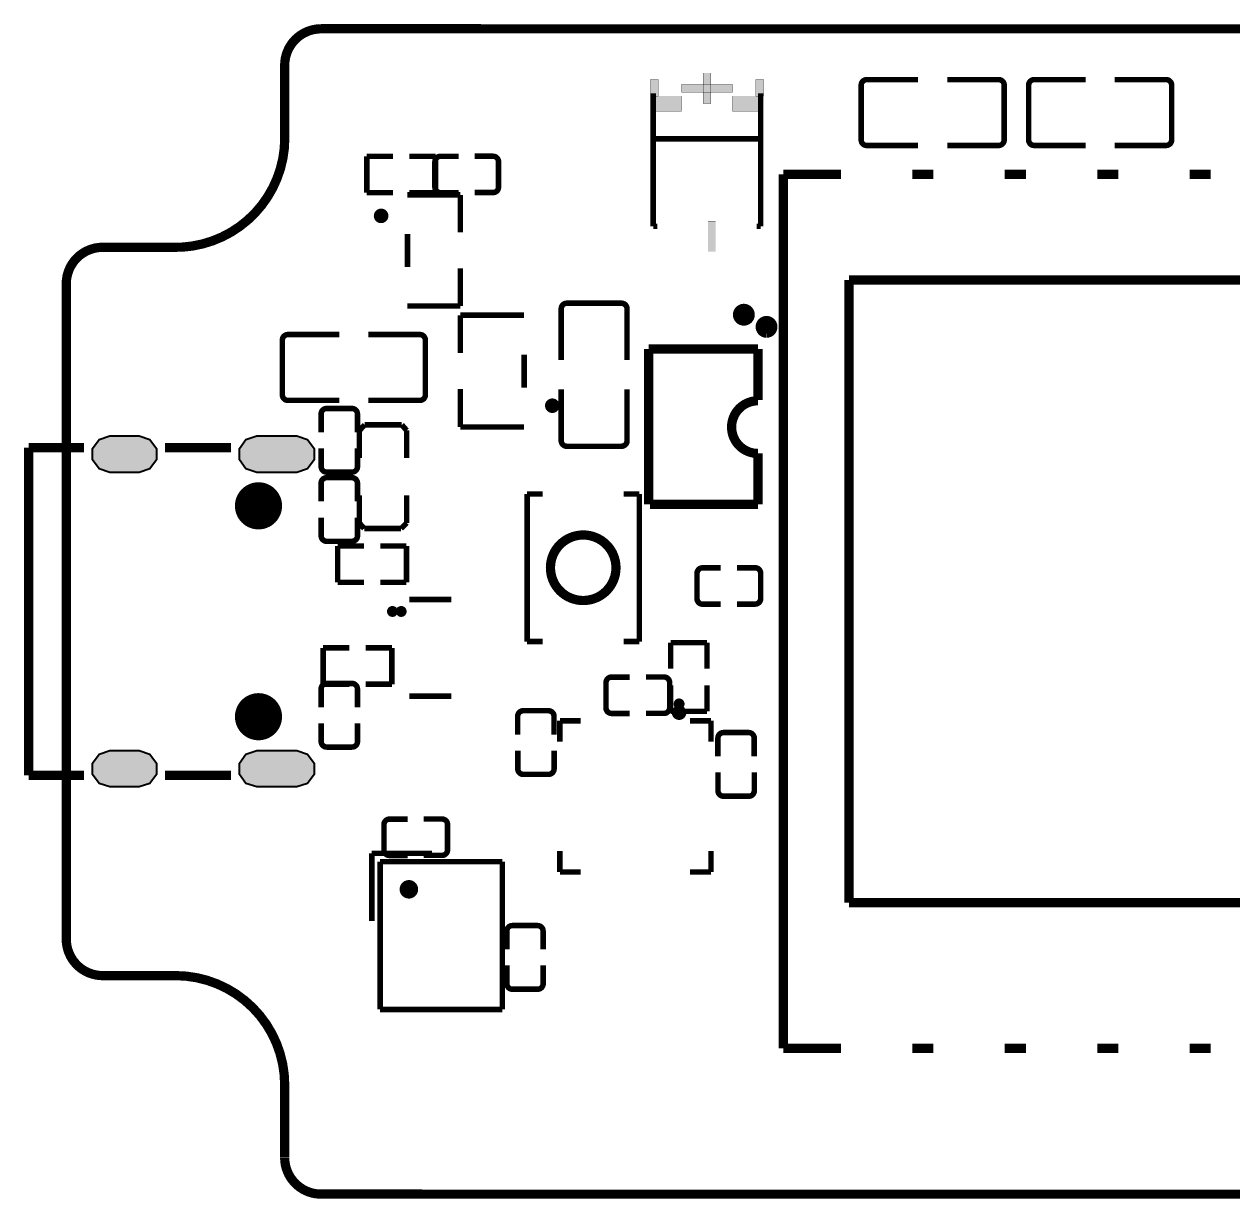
# Model space of a CAD drawing. Header units: millimetres. Extents: x -1.2 to 77.7, y -16.1 to 16.1.
# Drawn here: x -1.16 to 32.02, y -16.13 to 16.13 of the extents above; entities that cross this region are included whole.
import ezdxf

# ---------------------------------------------------------------- set-up
doc = ezdxf.new("R2010")
doc.units = ezdxf.units.MM
doc.header["$MEASUREMENT"] = 0
for name, color, linetype, true_color in [('Board-Outline-Layer', 7, 'Continuous', 0xff00ff), ('Document-Layer', 7, 'Continuous', 0xffffff), ('Multi-Layer', 7, 'Continuous', 0xc0c0c0), ('Top-Silkscreen-Layer', 7, 'Continuous', 0xffcc00)]:
    doc.layers.add(name, color=color, linetype=linetype, true_color=true_color)

msp = doc.modelspace()

# ---------------------------------------------------------------- hatches: boundary and pattern name
at = {"layer": 'Document-Layer'}
for points in [[(17.495, 13.946), (17.705, 13.946), (17.705, 14.786), (17.495, 14.786)], [(17.495, 13.946), (17.705, 13.946), (17.705, 14.786), (17.495, 14.786)], [(16.9, 14.261), (18.3, 14.261), (18.3, 14.471), (16.9, 14.471)], [(16.9, 14.261), (18.3, 14.261), (18.3, 14.471), (16.9, 14.471)], [(16.2, 13.736), (16.9, 13.736), (16.9, 14.156), (16.2, 14.156)], [(16.2, 13.736), (16.9, 13.736), (16.9, 14.156), (16.2, 14.156)], [(19, 13.736), (18.3, 13.736), (18.3, 14.156), (19, 14.156)], [(19, 13.736), (18.3, 13.736), (18.3, 14.156), (19, 14.156)], [(17.629, 10.718), (17.839, 10.718), (17.839, 9.878), (17.629, 9.878)], [(17.629, 10.718), (17.839, 10.718), (17.839, 9.878), (17.629, 9.878)]]:
    msp.add_hatch(color=256, dxfattribs=at).paths.add_polyline_path(points)
at = {"layer": 'Multi-Layer'}
for points in [[(1.2, 3.82), (0.906, 3.916), (0.724, 4.166), (0.724, 4.475), (0.906, 4.725), (1.2, 4.82), (2, 4.82), (2.294, 4.725), (2.475, 4.475), (2.475, 4.166), (2.294, 3.916), (2, 3.82)], [(1.2, 3.82), (0.906, 3.916), (0.724, 4.166), (0.724, 4.475), (0.906, 4.725), (1.2, 4.82), (2, 4.82), (2.294, 4.725), (2.475, 4.475), (2.475, 4.166), (2.294, 3.916), (2, 3.82)], [(1.2, 3.82), (0.906, 3.916), (0.724, 4.166), (0.724, 4.475), (0.906, 4.725), (1.2, 4.82), (2, 4.82), (2.294, 4.725), (2.475, 4.475), (2.475, 4.166), (2.294, 3.916), (2, 3.82)], [(5.23, 3.82), (4.936, 3.916), (4.754, 4.166), (4.754, 4.475), (4.936, 4.725), (5.23, 4.82), (6.33, 4.82), (6.624, 4.725), (6.806, 4.475), (6.806, 4.166), (6.624, 3.916), (6.33, 3.82)], [(5.23, 3.82), (4.936, 3.916), (4.754, 4.166), (4.754, 4.475), (4.936, 4.725), (5.23, 4.82), (6.33, 4.82), (6.624, 4.725), (6.806, 4.475), (6.806, 4.166), (6.624, 3.916), (6.33, 3.82)], [(5.23, 3.82), (4.936, 3.916), (4.754, 4.166), (4.754, 4.475), (4.936, 4.725), (5.23, 4.82), (6.33, 4.82), (6.624, 4.725), (6.806, 4.475), (6.806, 4.166), (6.624, 3.916), (6.33, 3.82)], [(4.955, 2.9, 1), (5.605, 2.9, 1)], [(4.955, 2.9, 1), (5.605, 2.9, 1)], [(4.955, -2.89, 1), (5.605, -2.89, 1)], [(4.955, -2.89, 1), (5.605, -2.89, 1)], [(1.2, -4.82), (0.906, -4.725), (0.724, -4.475), (0.724, -4.166), (0.906, -3.916), (1.2, -3.82), (2, -3.82), (2.294, -3.916), (2.475, -4.166), (2.475, -4.475), (2.294, -4.725), (2, -4.82)], [(1.2, -4.82), (0.906, -4.725), (0.724, -4.475), (0.724, -4.166), (0.906, -3.916), (1.2, -3.82), (2, -3.82), (2.294, -3.916), (2.475, -4.166), (2.475, -4.475), (2.294, -4.725), (2, -4.82)], [(1.2, -4.82), (0.906, -4.725), (0.724, -4.475), (0.724, -4.166), (0.906, -3.916), (1.2, -3.82), (2, -3.82), (2.294, -3.916), (2.475, -4.166), (2.475, -4.475), (2.294, -4.725), (2, -4.82)], [(5.23, -4.82), (4.936, -4.725), (4.754, -4.475), (4.754, -4.166), (4.936, -3.916), (5.23, -3.82), (6.33, -3.82), (6.624, -3.916), (6.806, -4.166), (6.806, -4.475), (6.624, -4.725), (6.33, -4.82)], [(5.23, -4.82), (4.936, -4.725), (4.754, -4.475), (4.754, -4.166), (4.936, -3.916), (5.23, -3.82), (6.33, -3.82), (6.624, -3.916), (6.806, -4.166), (6.806, -4.475), (6.624, -4.725), (6.33, -4.82)], [(5.23, -4.82), (4.936, -4.725), (4.754, -4.475), (4.754, -4.166), (4.936, -3.916), (5.23, -3.82), (6.33, -3.82), (6.624, -3.916), (6.806, -4.166), (6.806, -4.475), (6.624, -4.725), (6.33, -4.82)]]:
    msp.add_hatch(color=256, dxfattribs=at).paths.add_polyline_path(points)
at = {"layer": 'Top-Silkscreen-Layer'}
for points in [[(16.048, 14.607), (16.26, 14.607), (16.26, 14.15), (16.048, 14.15)], [(16.048, 14.607), (16.26, 14.607), (16.26, 14.15), (16.048, 14.15)], [(19.152, 14.15), (18.94, 14.15), (18.94, 14.607), (19.152, 14.607)], [(19.152, 14.15), (18.94, 14.15), (18.94, 14.607), (19.152, 14.607)]]:
    msp.add_hatch(color=256, dxfattribs=at).paths.add_polyline_path(points)

# ---------------------------------------------------------------- linework, layer by layer
at = {"layer": 'Board-Outline-Layer', "const_width": 0.254}
for points in [[(6.997, 16, 0.413), (6, 15)], [(2.9, 10, 0.424), (6.002, 13)], [(1, 10, 0.414), (0, 9)], [(0, -9, 0.414), (1, -10)], [(6, -13.003, 0.414), (3, -10)], [(6, -15.011, 0.417), (7.02, -16)]]:
    msp.add_lwpolyline(points, format="xyb", dxfattribs=at)
for points in [[(62, 15.999), (7, 16)], [(6.002, 13), (6, 15)], [(2.9, 10), (1, 10)], [(0, 9), (0, -9)], [(3, -10), (1, -10)], [(6, -13), (6, -15)], [(7, -16), (62, -16.003)]]:
    msp.add_lwpolyline(points, dxfattribs=at)
at = {"layer": 'Document-Layer', "const_width": 0.00508}
for points in [[(17.495, 13.946), (17.705, 13.946), (17.705, 14.786), (17.495, 14.786)], [(17.495, 13.946), (17.705, 13.946), (17.705, 14.786), (17.495, 14.786)], [(16.9, 14.261), (18.3, 14.261), (18.3, 14.471), (16.9, 14.471)], [(16.9, 14.261), (18.3, 14.261), (18.3, 14.471), (16.9, 14.471)], [(16.2, 13.736), (16.9, 13.736), (16.9, 14.156), (16.2, 14.156)], [(16.2, 13.736), (16.9, 13.736), (16.9, 14.156), (16.2, 14.156)], [(19, 13.736), (18.3, 13.736), (18.3, 14.156), (19, 14.156)], [(19, 13.736), (18.3, 13.736), (18.3, 14.156), (19, 14.156)], [(17.629, 10.718), (17.839, 10.718), (17.839, 9.878), (17.629, 9.878)], [(17.629, 10.718), (17.839, 10.718), (17.839, 9.878), (17.629, 9.878)]]:
    msp.add_lwpolyline(points, close=True, dxfattribs=at)
at = {"layer": 'Document-Layer'}
for points, const_width in [([(8.548, 10.863, 1), (8.748, 10.863), (8.748, 10.863, 1), (8.548, 10.863)], 0.2), ([(8.548, 10.863, 1), (8.748, 10.863), (8.748, 10.863, 1), (8.548, 10.863)], 0.2), ([(18.462, 8.148, 1), (18.763, 8.148), (18.763, 8.148, 1), (18.462, 8.148)], 0.3), ([(18.462, 8.148, 1), (18.763, 8.148), (18.763, 8.148, 1), (18.462, 8.148)], 0.3), ([(13.251, 5.65, 1), (13.451, 5.65), (13.451, 5.65, 1), (13.251, 5.65)], 0.2), ([(13.251, 5.65, 1), (13.451, 5.65), (13.451, 5.65, 1), (13.251, 5.65)], 0.2)]:
    msp.add_lwpolyline(points, format="xyb", dxfattribs=dict(at, const_width=const_width))
for points, const_width in [([(5.155, 2.9, 1), (5.405, 2.9, 1)], 0.25), ([(5.155, 2.9, 1), (5.405, 2.9, 1)], 0.25), ([(9.125, 0, 1), (9.275, 0, 1)], 0.15), ([(9.125, 0, 1), (9.275, 0, 1)], 0.15), ([(5.155, -2.89, 1), (5.405, -2.89, 1)], 0.25), ([(5.155, -2.89, 1), (5.405, -2.89, 1)], 0.25), ([(16.734, -2.779, 1), (16.934, -2.779, 1)], 0.2), ([(16.734, -2.779, 1), (16.934, -2.779, 1)], 0.2), ([(9.284, -7.63, 1), (9.538, -7.63, 1)], 0.254), ([(9.284, -7.63, 1), (9.538, -7.63, 1)], 0.254)]:
    msp.add_lwpolyline(points, format="xyb", close=True, dxfattribs=dict(at, const_width=const_width))
at = {"layer": 'Multi-Layer'}
for points in [[(1.2, 3.82), (0.906, 3.916), (0.724, 4.166), (0.724, 4.475), (0.906, 4.725), (1.2, 4.82), (2, 4.82), (2.294, 4.725), (2.475, 4.475), (2.475, 4.166), (2.294, 3.916), (2, 3.82)], [(1.2, 3.82), (0.906, 3.916), (0.724, 4.166), (0.724, 4.475), (0.906, 4.725), (1.2, 4.82), (2, 4.82), (2.294, 4.725), (2.475, 4.475), (2.475, 4.166), (2.294, 3.916), (2, 3.82)], [(1.2, 3.82), (0.906, 3.916), (0.724, 4.166), (0.724, 4.475), (0.906, 4.725), (1.2, 4.82), (2, 4.82), (2.294, 4.725), (2.475, 4.475), (2.475, 4.166), (2.294, 3.916), (2, 3.82)], [(5.23, 3.82), (4.936, 3.916), (4.754, 4.166), (4.754, 4.475), (4.936, 4.725), (5.23, 4.82), (6.33, 4.82), (6.624, 4.725), (6.806, 4.475), (6.806, 4.166), (6.624, 3.916), (6.33, 3.82)], [(5.23, 3.82), (4.936, 3.916), (4.754, 4.166), (4.754, 4.475), (4.936, 4.725), (5.23, 4.82), (6.33, 4.82), (6.624, 4.725), (6.806, 4.475), (6.806, 4.166), (6.624, 3.916), (6.33, 3.82)], [(5.23, 3.82), (4.936, 3.916), (4.754, 4.166), (4.754, 4.475), (4.936, 4.725), (5.23, 4.82), (6.33, 4.82), (6.624, 4.725), (6.806, 4.475), (6.806, 4.166), (6.624, 3.916), (6.33, 3.82)], [(1.2, -4.82), (0.906, -4.725), (0.724, -4.475), (0.724, -4.166), (0.906, -3.916), (1.2, -3.82), (2, -3.82), (2.294, -3.916), (2.475, -4.166), (2.475, -4.475), (2.294, -4.725), (2, -4.82)], [(1.2, -4.82), (0.906, -4.725), (0.724, -4.475), (0.724, -4.166), (0.906, -3.916), (1.2, -3.82), (2, -3.82), (2.294, -3.916), (2.475, -4.166), (2.475, -4.475), (2.294, -4.725), (2, -4.82)], [(1.2, -4.82), (0.906, -4.725), (0.724, -4.475), (0.724, -4.166), (0.906, -3.916), (1.2, -3.82), (2, -3.82), (2.294, -3.916), (2.475, -4.166), (2.475, -4.475), (2.294, -4.725), (2, -4.82)], [(5.23, -4.82), (4.936, -4.725), (4.754, -4.475), (4.754, -4.166), (4.936, -3.916), (5.23, -3.82), (6.33, -3.82), (6.624, -3.916), (6.806, -4.166), (6.806, -4.475), (6.624, -4.725), (6.33, -4.82)], [(5.23, -4.82), (4.936, -4.725), (4.754, -4.475), (4.754, -4.166), (4.936, -3.916), (5.23, -3.82), (6.33, -3.82), (6.624, -3.916), (6.806, -4.166), (6.806, -4.475), (6.624, -4.725), (6.33, -4.82)], [(5.23, -4.82), (4.936, -4.725), (4.754, -4.475), (4.754, -4.166), (4.936, -3.916), (5.23, -3.82), (6.33, -3.82), (6.624, -3.916), (6.806, -4.166), (6.806, -4.475), (6.624, -4.725), (6.33, -4.82)]]:
    msp.add_lwpolyline(points, close=True, dxfattribs=at)
at = {"layer": 'Multi-Layer', "const_width": 0.645}
for points in [[(4.955, 2.9, 1), (5.605, 2.9), (5.605, 2.9, 1), (4.955, 2.9)], [(4.955, 2.9, 1), (5.605, 2.9), (5.605, 2.9, 1), (4.955, 2.9)], [(4.955, -2.89, 1), (5.605, -2.89), (5.605, -2.89, 1), (4.955, -2.89)], [(4.955, -2.89, 1), (5.605, -2.89), (5.605, -2.89, 1), (4.955, -2.89)]]:
    msp.add_lwpolyline(points, format="xyb", dxfattribs=at)
at = {"layer": 'Top-Silkscreen-Layer', "const_width": 0.00508}
for points in [[(16.048, 14.607), (16.26, 14.607), (16.26, 14.15), (16.048, 14.15)], [(16.048, 14.607), (16.26, 14.607), (16.26, 14.15), (16.048, 14.15)], [(19.152, 14.15), (18.94, 14.15), (18.94, 14.607), (19.152, 14.607)], [(19.152, 14.15), (18.94, 14.15), (18.94, 14.607), (19.152, 14.607)]]:
    msp.add_lwpolyline(points, close=True, dxfattribs=at)
at = {"layer": 'Top-Silkscreen-Layer'}
for points, const_width in [([(21.989, 14.604, 0.414), (21.836, 14.451)], 0.152), ([(21.989, 14.604, 0.414), (21.836, 14.451)], 0.152), ([(25.611, 14.604, -0.414), (25.764, 14.451)], 0.152), ([(25.611, 14.604, -0.414), (25.764, 14.451)], 0.152), ([(26.436, 14.451, -0.414), (26.589, 14.604)], 0.152), ([(26.436, 14.451, -0.414), (26.589, 14.604)], 0.152), ([(30.364, 14.451, 0.414), (30.211, 14.604)], 0.152), ([(30.364, 14.451, 0.414), (30.211, 14.604)], 0.152), ([(21.836, 12.949, 0.414), (21.989, 12.796)], 0.152), ([(21.836, 12.949, 0.414), (21.989, 12.796)], 0.152), ([(25.764, 12.949, -0.414), (25.611, 12.796)], 0.152), ([(25.764, 12.949, -0.414), (25.611, 12.796)], 0.152), ([(26.589, 12.796, -0.414), (26.436, 12.949)], 0.152), ([(26.589, 12.796, -0.414), (26.436, 12.949)], 0.152), ([(30.211, 12.796, 0.414), (30.364, 12.949)], 0.152), ([(30.211, 12.796, 0.414), (30.364, 12.949)], 0.152), ([(10.126, 12.345, -0.414), (10.279, 12.498)], 0.152), ([(10.126, 12.345, -0.414), (10.279, 12.498)], 0.152), ([(11.721, 12.5, -0.414), (11.874, 12.347)], 0.152), ([(11.721, 12.5, -0.414), (11.874, 12.347)], 0.152), ([(10.279, 11.5, -0.414), (10.126, 11.653)], 0.152), ([(10.279, 11.5, -0.414), (10.126, 11.653)], 0.152), ([(11.874, 11.655, -0.414), (11.721, 11.502)], 0.152), ([(11.874, 11.655, -0.414), (11.721, 11.502)], 0.152), ([(13.749, 8.464, 0.414), (13.596, 8.311)], 0.152), ([(13.749, 8.464, 0.414), (13.596, 8.311)], 0.152), ([(15.404, 8.311, 0.414), (15.251, 8.464)], 0.152), ([(15.404, 8.311, 0.414), (15.251, 8.464)], 0.152), ([(19.237, 7.665, 0.996), (19.236, 7.965, 0.996), (19.235, 7.665)], 0.3), ([(19.237, 7.665, 0.996), (19.236, 7.965, 0.996), (19.235, 7.665)], 0.3), ([(5.936, 7.451, -0.414), (6.089, 7.604)], 0.152), ([(5.936, 7.451, -0.414), (6.089, 7.604)], 0.152), ([(9.864, 7.451, 0.414), (9.711, 7.604)], 0.152), ([(9.864, 7.451, 0.414), (9.711, 7.604)], 0.152), ([(6.089, 5.796, -0.414), (5.936, 5.949)], 0.152), ([(6.089, 5.796, -0.414), (5.936, 5.949)], 0.152), ([(9.711, 5.796, 0.414), (9.864, 5.949)], 0.152), ([(9.711, 5.796, 0.414), (9.864, 5.949)], 0.152), ([(7, 5.421, -0.414), (7.153, 5.574)], 0.152), ([(7, 5.421, -0.414), (7.153, 5.574)], 0.152), ([(7.845, 5.574, -0.414), (7.998, 5.421)], 0.152), ([(7.845, 5.574, -0.414), (7.998, 5.421)], 0.152), ([(19, 4.338, -1), (19, 5.786)], 0.254), ([(19, 4.338, -1), (19, 5.786)], 0.254), ([(13.749, 4.536, -0.414), (13.596, 4.689)], 0.152), ([(13.749, 4.536, -0.414), (13.596, 4.689)], 0.152), ([(15.404, 4.689, -0.414), (15.251, 4.536)], 0.152), ([(15.404, 4.689, -0.414), (15.251, 4.536)], 0.152), ([(7.155, 3.826, -0.414), (7.002, 3.979)], 0.152), ([(7.155, 3.826, -0.414), (7.002, 3.979)], 0.152), ([(8, 3.979, -0.414), (7.847, 3.826)], 0.152), ([(8, 3.979, -0.414), (7.847, 3.826)], 0.152), ([(7, 3.521, -0.414), (7.153, 3.674)], 0.152), ([(7, 3.521, -0.414), (7.153, 3.674)], 0.152), ([(7.845, 3.674, -0.414), (7.998, 3.521)], 0.152), ([(7.845, 3.674, -0.414), (7.998, 3.521)], 0.152), ([(7.155, 1.926, -0.414), (7.002, 2.079)], 0.152), ([(7.155, 1.926, -0.414), (7.002, 2.079)], 0.152), ([(8, 2.079, -0.414), (7.847, 1.926)], 0.152), ([(8, 2.079, -0.414), (7.847, 1.926)], 0.152), ([(13.3, 1.2, 1), (15.1, 1.2), (15.1, 1.2, 1), (13.3, 1.2)], 0.254), ([(13.3, 1.2, 1), (15.1, 1.2), (15.1, 1.2, 1), (13.3, 1.2)], 0.254), ([(17.326, 1.045, -0.414), (17.479, 1.198)], 0.152), ([(17.326, 1.045, -0.414), (17.479, 1.198)], 0.152), ([(18.921, 1.2, -0.414), (19.074, 1.047)], 0.152), ([(18.921, 1.2, -0.414), (19.074, 1.047)], 0.152), ([(17.479, 0.2, -0.414), (17.326, 0.353)], 0.152), ([(17.479, 0.2, -0.414), (17.326, 0.353)], 0.152), ([(19.074, 0.355, -0.414), (18.921, 0.202)], 0.152), ([(19.074, 0.355, -0.414), (18.921, 0.202)], 0.152), ([(7, -2.129, -0.414), (7.153, -1.976)], 0.152), ([(7, -2.129, -0.414), (7.153, -1.976)], 0.152), ([(7.845, -1.976, -0.414), (7.998, -2.129)], 0.152), ([(7.845, -1.976, -0.414), (7.998, -2.129)], 0.152), ([(14.826, -1.955, -0.414), (14.979, -1.802)], 0.152), ([(14.826, -1.955, -0.414), (14.979, -1.802)], 0.152), ([(16.421, -1.8, -0.414), (16.574, -1.953)], 0.152), ([(16.421, -1.8, -0.414), (16.574, -1.953)], 0.152), ([(12.4, -2.879, -0.414), (12.553, -2.726)], 0.152), ([(12.4, -2.879, -0.414), (12.553, -2.726)], 0.152), ([(13.245, -2.726, -0.414), (13.398, -2.879)], 0.152), ([(13.245, -2.726, -0.414), (13.398, -2.879)], 0.152), ([(14.979, -2.8, -0.414), (14.826, -2.647)], 0.152), ([(14.979, -2.8, -0.414), (14.826, -2.647)], 0.152), ([(16.574, -2.645, -0.414), (16.421, -2.798)], 0.152), ([(16.574, -2.645, -0.414), (16.421, -2.798)], 0.152), ([(17.9, -3.479, -0.414), (18.053, -3.326)], 0.152), ([(17.9, -3.479, -0.414), (18.053, -3.326)], 0.152), ([(18.745, -3.326, -0.414), (18.898, -3.479)], 0.152), ([(18.745, -3.326, -0.414), (18.898, -3.479)], 0.152), ([(7.155, -3.724, -0.414), (7.002, -3.571)], 0.152), ([(7.155, -3.724, -0.414), (7.002, -3.571)], 0.152), ([(8, -3.571, -0.414), (7.847, -3.724)], 0.152), ([(8, -3.571, -0.414), (7.847, -3.724)], 0.152), ([(12.555, -4.474, -0.414), (12.402, -4.321)], 0.152), ([(12.555, -4.474, -0.414), (12.402, -4.321)], 0.152), ([(13.4, -4.321, -0.414), (13.247, -4.474)], 0.152), ([(13.4, -4.321, -0.414), (13.247, -4.474)], 0.152), ([(18.055, -5.074, -0.414), (17.902, -4.921)], 0.152), ([(18.055, -5.074, -0.414), (17.902, -4.921)], 0.152), ([(18.9, -4.921, -0.414), (18.747, -5.074)], 0.152), ([(18.9, -4.921, -0.414), (18.747, -5.074)], 0.152), ([(8.726, -5.855, -0.414), (8.879, -5.702)], 0.152), ([(8.726, -5.855, -0.414), (8.879, -5.702)], 0.152), ([(10.321, -5.7, -0.414), (10.474, -5.853)], 0.152), ([(10.321, -5.7, -0.414), (10.474, -5.853)], 0.152), ([(8.879, -6.7, -0.414), (8.726, -6.547)], 0.152), ([(8.879, -6.7, -0.414), (8.726, -6.547)], 0.152), ([(10.474, -6.545, -0.414), (10.321, -6.698)], 0.152), ([(10.474, -6.545, -0.414), (10.321, -6.698)], 0.152), ([(12.1, -8.779, -0.414), (12.253, -8.626)], 0.152), ([(12.1, -8.779, -0.414), (12.253, -8.626)], 0.152), ([(12.945, -8.626, -0.414), (13.098, -8.779)], 0.152), ([(12.945, -8.626, -0.414), (13.098, -8.779)], 0.152), ([(12.255, -10.374, -0.414), (12.102, -10.221)], 0.152), ([(12.255, -10.374, -0.414), (12.102, -10.221)], 0.152), ([(13.1, -10.221, -0.414), (12.947, -10.374)], 0.152), ([(13.1, -10.221, -0.414), (12.947, -10.374)], 0.152)]:
    msp.add_lwpolyline(points, format="xyb", dxfattribs=dict(at, const_width=const_width))
for points, const_width in [([(23.399, 14.604), (21.989, 14.604)], 0.152), ([(23.399, 14.604), (21.989, 14.604)], 0.152), ([(24.201, 14.604), (25.611, 14.604)], 0.152), ([(24.201, 14.604), (25.611, 14.604)], 0.152), ([(26.589, 14.604), (27.999, 14.604)], 0.152), ([(26.589, 14.604), (27.999, 14.604)], 0.152), ([(30.211, 14.604), (28.801, 14.604)], 0.152), ([(30.211, 14.604), (28.801, 14.604)], 0.152), ([(16.124, 14.226), (16.124, 10.574)], 0.152), ([(16.124, 14.226), (16.124, 10.574)], 0.152), ([(19.076, 14.226), (19.076, 10.574)], 0.152), ([(19.076, 14.226), (19.076, 10.574)], 0.152), ([(21.836, 14.451), (21.836, 12.949)], 0.152), ([(21.836, 14.451), (21.836, 12.949)], 0.152), ([(25.764, 14.451), (25.764, 12.949)], 0.152), ([(25.764, 14.451), (25.764, 12.949)], 0.152), ([(26.436, 12.949), (26.436, 14.451)], 0.152), ([(26.436, 12.949), (26.436, 14.451)], 0.152), ([(30.364, 12.949), (30.364, 14.451)], 0.152), ([(30.364, 12.949), (30.364, 14.451)], 0.152), ([(19.076, 12.98), (16.124, 12.98)], 0.152), ([(19.076, 12.98), (16.124, 12.98)], 0.152), ([(21.989, 12.796), (23.399, 12.796)], 0.152), ([(21.989, 12.796), (23.399, 12.796)], 0.152), ([(25.611, 12.796), (24.201, 12.796)], 0.152), ([(25.611, 12.796), (24.201, 12.796)], 0.152), ([(27.999, 12.796), (26.589, 12.796)], 0.152), ([(27.999, 12.796), (26.589, 12.796)], 0.152), ([(28.801, 12.796), (30.211, 12.796)], 0.152), ([(28.801, 12.796), (30.211, 12.796)], 0.152), ([(8.256, 11.501), (8.256, 12.499)], 0.152), ([(8.256, 12.499), (8.974, 12.499)], 0.152), ([(8.256, 11.501), (8.256, 12.499)], 0.152), ([(8.256, 12.499), (8.974, 12.499)], 0.152), ([(10.144, 12.499), (9.426, 12.499)], 0.152), ([(10.144, 12.499), (9.426, 12.499)], 0.152), ([(10.126, 11.653), (10.126, 12.345)], 0.152), ([(10.126, 11.653), (10.126, 12.345)], 0.152), ([(10.144, 11.501), (10.144, 12.499)], 0.152), ([(10.144, 11.501), (10.144, 12.499)], 0.152), ([(10.279, 12.498), (10.779, 12.498)], 0.152), ([(10.279, 12.498), (10.779, 12.498)], 0.152), ([(11.221, 12.5), (11.721, 12.5)], 0.152), ([(11.221, 12.5), (11.721, 12.5)], 0.152), ([(11.874, 12.347), (11.874, 11.655)], 0.152), ([(11.874, 12.347), (11.874, 11.655)], 0.152), ([(19.7, 12), (19.7, -12)], 0.254), ([(21.279, 12), (19.7, 12)], 0.254), ([(19.7, 12), (19.7, -12)], 0.254), ([(21.279, 12), (19.7, 12)], 0.254), ([(23.819, 12), (23.241, 12)], 0.254), ([(23.819, 12), (23.241, 12)], 0.254), ([(26.359, 12), (25.781, 12)], 0.254), ([(26.359, 12), (25.781, 12)], 0.254), ([(28.899, 12), (28.321, 12)], 0.254), ([(28.899, 12), (28.321, 12)], 0.254), ([(31.439, 12), (30.861, 12)], 0.254), ([(31.439, 12), (30.861, 12)], 0.254), ([(8.974, 11.501), (8.256, 11.501)], 0.152), ([(8.974, 11.501), (8.256, 11.501)], 0.152), ([(9.372, 11.44), (10.824, 11.44)], 0.152), ([(9.372, 11.44), (10.824, 11.44)], 0.152), ([(9.426, 11.501), (10.144, 11.501)], 0.152), ([(9.426, 11.501), (10.144, 11.501)], 0.152), ([(10.779, 11.5), (10.279, 11.5)], 0.152), ([(10.779, 11.5), (10.279, 11.5)], 0.152), ([(10.824, 11.44), (10.824, 10.408)], 0.152), ([(10.824, 11.44), (10.824, 10.408)], 0.152), ([(11.721, 11.502), (11.221, 11.502)], 0.152), ([(11.721, 11.502), (11.221, 11.502)], 0.152), ([(16.232, 10.574), (16.124, 10.574)], 0.152), ([(16.232, 10.574), (16.124, 10.574)], 0.152), ([(19.076, 10.574), (18.968, 10.574)], 0.152), ([(19.076, 10.574), (18.968, 10.574)], 0.152), ([(9.372, 9.458), (9.372, 10.369)], 0.152), ([(9.372, 9.458), (9.372, 10.369)], 0.152), ([(10.824, 8.387), (10.824, 9.419)], 0.152), ([(10.824, 8.387), (10.824, 9.419)], 0.152), ([(56.5, 9.1), (21.5, 9.1)], 0.254), ([(21.5, 9.1), (21.5, -8)], 0.254), ([(56.5, 9.1), (21.5, 9.1)], 0.254), ([(21.5, 9.1), (21.5, -8)], 0.254), ([(9.372, 8.387), (10.824, 8.387)], 0.152), ([(9.372, 8.387), (10.824, 8.387)], 0.152), ([(13.596, 8.311), (13.596, 6.901)], 0.152), ([(13.596, 8.311), (13.596, 6.901)], 0.152), ([(15.251, 8.464), (13.749, 8.464)], 0.152), ([(15.251, 8.464), (13.749, 8.464)], 0.152), ([(15.404, 6.901), (15.404, 8.311)], 0.152), ([(15.404, 6.901), (15.404, 8.311)], 0.152), ([(12.576, 8.136), (10.824, 8.136)], 0.152), ([(10.824, 8.136), (10.824, 7.095)], 0.152), ([(12.576, 8.136), (10.824, 8.136)], 0.152), ([(10.824, 8.136), (10.824, 7.095)], 0.152), ([(6.089, 7.604), (7.499, 7.604)], 0.152), ([(6.089, 7.604), (7.499, 7.604)], 0.152), ([(9.711, 7.604), (8.301, 7.604)], 0.152), ([(9.711, 7.604), (8.301, 7.604)], 0.152), ([(5.936, 5.949), (5.936, 7.451)], 0.152), ([(5.936, 5.949), (5.936, 7.451)], 0.152), ([(9.864, 5.949), (9.864, 7.451)], 0.152), ([(9.864, 5.949), (9.864, 7.451)], 0.152), ([(19, 7.208), (16, 7.208)], 0.254), ([(16, 7.208), (16, 2.941)], 0.254), ([(19, 7.208), (16, 7.208)], 0.254), ([(16, 7.208), (16, 2.941)], 0.254), ([(19, 7.208), (19, 5.811)], 0.254), ([(19, 7.208), (19, 5.811)], 0.254), ([(12.576, 7.055), (12.576, 6.145)], 0.152), ([(12.576, 7.055), (12.576, 6.145)], 0.152), ([(10.824, 5.064), (10.824, 6.105)], 0.152), ([(10.824, 5.064), (10.824, 6.105)], 0.152), ([(13.596, 4.689), (13.596, 6.099)], 0.152), ([(13.596, 4.689), (13.596, 6.099)], 0.152), ([(15.404, 6.099), (15.404, 4.689)], 0.152), ([(15.404, 6.099), (15.404, 4.689)], 0.152), ([(7.499, 5.796), (6.089, 5.796)], 0.152), ([(7.499, 5.796), (6.089, 5.796)], 0.152), ([(7.153, 5.574), (7.845, 5.574)], 0.152), ([(7.153, 5.574), (7.845, 5.574)], 0.152), ([(8.301, 5.796), (9.711, 5.796)], 0.152), ([(8.301, 5.796), (9.711, 5.796)], 0.152), ([(7, 4.921), (7, 5.421)], 0.152), ([(7, 4.921), (7, 5.421)], 0.152), ([(7.998, 5.421), (7.998, 4.921)], 0.152), ([(7.998, 5.421), (7.998, 4.921)], 0.152), ([(8.05, 4.97), (8.201, 5.124)], 0.152), ([(8.05, 4.97), (8.201, 5.124)], 0.152), ([(8.05, 4.972), (8.05, 4.21)], 0.152), ([(8.05, 4.972), (8.05, 4.21)], 0.152), ([(8.201, 5.124), (9.217, 5.124)], 0.152), ([(8.201, 5.124), (9.217, 5.124)], 0.152), ([(9.217, 5.124), (9.35, 4.97)], 0.152), ([(9.217, 5.124), (9.35, 4.97)], 0.152), ([(9.35, 4.972), (9.35, 4.21)], 0.152), ([(9.35, 4.972), (9.35, 4.21)], 0.152), ([(12.576, 5.064), (10.824, 5.064)], 0.152), ([(12.576, 5.064), (10.824, 5.064)], 0.152), ([(-1.03, 4.5), (0.491, 4.5)], 0.254), ([(-1.03, -4.5), (-1.03, 4.5)], 0.254), ([(-1.03, 4.5), (0.491, 4.5)], 0.254), ([(-1.03, -4.5), (-1.03, 4.5)], 0.254), ([(2.708, 4.5), (4.521, 4.5)], 0.254), ([(2.708, 4.5), (4.521, 4.5)], 0.254), ([(7.002, 3.979), (7.002, 4.479)], 0.152), ([(7.002, 3.979), (7.002, 4.479)], 0.152), ([(8, 4.479), (8, 3.979)], 0.152), ([(8, 4.479), (8, 3.979)], 0.152), ([(15.251, 4.536), (13.749, 4.536)], 0.152), ([(15.251, 4.536), (13.749, 4.536)], 0.152), ([(19, 4.338), (19, 2.941)], 0.254), ([(19, 4.338), (19, 2.941)], 0.254), ([(7.153, 3.674), (7.845, 3.674)], 0.152), ([(7.153, 3.674), (7.845, 3.674)], 0.152), ([(7.847, 3.826), (7.155, 3.826)], 0.152), ([(7.847, 3.826), (7.155, 3.826)], 0.152), ([(7, 3.021), (7, 3.521)], 0.152), ([(7, 3.021), (7, 3.521)], 0.152), ([(7.998, 3.521), (7.998, 3.021)], 0.152), ([(7.998, 3.521), (7.998, 3.021)], 0.152), ([(8.05, 2.428), (8.05, 3.19)], 0.152), ([(8.05, 2.428), (8.05, 3.19)], 0.152), ([(9.35, 2.428), (9.35, 3.19)], 0.152), ([(9.35, 2.428), (9.35, 3.19)], 0.152), ([(12.659, 3.226), (13.09, 3.226)], 0.152), ([(12.659, -0.826), (12.659, 3.226)], 0.152), ([(12.659, 3.226), (13.09, 3.226)], 0.152), ([(12.659, -0.826), (12.659, 3.226)], 0.152), ([(15.741, 3.226), (15.31, 3.226)], 0.152), ([(15.741, 3.226), (15.31, 3.226)], 0.152), ([(15.741, -0.826), (15.741, 3.226)], 0.152), ([(15.741, -0.826), (15.741, 3.226)], 0.152), ([(16.037, 2.941), (19, 2.941)], 0.254), ([(16.037, 2.941), (19, 2.941)], 0.254), ([(7.002, 2.079), (7.002, 2.579)], 0.152), ([(7.002, 2.079), (7.002, 2.579)], 0.152), ([(8, 2.579), (8, 2.079)], 0.152), ([(8, 2.579), (8, 2.079)], 0.152), ([(8.183, 2.276), (8.05, 2.43)], 0.152), ([(8.183, 2.276), (8.05, 2.43)], 0.152), ([(9.199, 2.276), (8.183, 2.276)], 0.152), ([(9.199, 2.276), (8.183, 2.276)], 0.152), ([(9.351, 2.43), (9.199, 2.276)], 0.152), ([(9.351, 2.43), (9.199, 2.276)], 0.152), ([(7.847, 1.926), (7.155, 1.926)], 0.152), ([(7.847, 1.926), (7.155, 1.926)], 0.152), ([(7.456, 0.801), (7.456, 1.799)], 0.152), ([(7.456, 1.799), (8.174, 1.799)], 0.152), ([(7.456, 0.801), (7.456, 1.799)], 0.152), ([(7.456, 1.799), (8.174, 1.799)], 0.152), ([(9.344, 1.799), (8.626, 1.799)], 0.152), ([(9.344, 1.799), (8.626, 1.799)], 0.152), ([(9.344, 0.801), (9.344, 1.799)], 0.152), ([(9.344, 0.801), (9.344, 1.799)], 0.152), ([(17.326, 0.353), (17.326, 1.045)], 0.152), ([(17.326, 0.353), (17.326, 1.045)], 0.152), ([(17.479, 1.198), (17.979, 1.198)], 0.152), ([(17.479, 1.198), (17.979, 1.198)], 0.152), ([(18.421, 1.2), (18.921, 1.2)], 0.152), ([(18.421, 1.2), (18.921, 1.2)], 0.152), ([(19.074, 1.047), (19.074, 0.355)], 0.152), ([(19.074, 1.047), (19.074, 0.355)], 0.152), ([(8.174, 0.801), (7.456, 0.801)], 0.152), ([(8.174, 0.801), (7.456, 0.801)], 0.152), ([(8.626, 0.801), (9.344, 0.801)], 0.152), ([(8.626, 0.801), (9.344, 0.801)], 0.152), ([(9.424, 0.326), (10.576, 0.326)], 0.152), ([(9.424, 0.326), (10.576, 0.326)], 0.152), ([(17.979, 0.2), (17.479, 0.2)], 0.152), ([(17.979, 0.2), (17.479, 0.2)], 0.152), ([(18.921, 0.202), (18.421, 0.202)], 0.152), ([(18.921, 0.202), (18.421, 0.202)], 0.152), ([(7.056, -1.999), (7.056, -1.001)], 0.152), ([(7.056, -1.001), (7.774, -1.001)], 0.152), ([(7.056, -1.999), (7.056, -1.001)], 0.152), ([(7.056, -1.001), (7.774, -1.001)], 0.152), ([(8.944, -1.001), (8.226, -1.001)], 0.152), ([(8.944, -1.001), (8.226, -1.001)], 0.152), ([(8.944, -1.999), (8.944, -1.001)], 0.152), ([(8.944, -1.999), (8.944, -1.001)], 0.152), ([(13.09, -0.826), (12.659, -0.826)], 0.152), ([(13.09, -0.826), (12.659, -0.826)], 0.152), ([(15.741, -0.826), (15.31, -0.826)], 0.152), ([(15.741, -0.826), (15.31, -0.826)], 0.152), ([(16.601, -1.574), (16.601, -0.856)], 0.152), ([(16.601, -0.856), (17.599, -0.856)], 0.152), ([(16.601, -1.574), (16.601, -0.856)], 0.152), ([(16.601, -0.856), (17.599, -0.856)], 0.152), ([(17.599, -0.856), (17.599, -1.574)], 0.152), ([(17.599, -0.856), (17.599, -1.574)], 0.152), ([(7.774, -1.999), (7.056, -1.999)], 0.152), ([(7.774, -1.999), (7.056, -1.999)], 0.152), ([(7.153, -1.976), (7.845, -1.976)], 0.152), ([(7.153, -1.976), (7.845, -1.976)], 0.152), ([(8.226, -1.999), (8.944, -1.999)], 0.152), ([(8.226, -1.999), (8.944, -1.999)], 0.152), ([(14.826, -2.647), (14.826, -1.955)], 0.152), ([(14.826, -2.647), (14.826, -1.955)], 0.152), ([(14.979, -1.802), (15.479, -1.802)], 0.152), ([(14.979, -1.802), (15.479, -1.802)], 0.152), ([(15.921, -1.8), (16.421, -1.8)], 0.152), ([(15.921, -1.8), (16.421, -1.8)], 0.152), ([(16.574, -1.953), (16.574, -2.645)], 0.152), ([(16.574, -1.953), (16.574, -2.645)], 0.152), ([(16.601, -2.026), (16.601, -2.744)], 0.152), ([(16.601, -2.026), (16.601, -2.744)], 0.152), ([(17.599, -2.744), (17.599, -2.026)], 0.152), ([(17.599, -2.744), (17.599, -2.026)], 0.152), ([(7, -2.629), (7, -2.129)], 0.152), ([(7, -2.629), (7, -2.129)], 0.152), ([(7.998, -2.129), (7.998, -2.629)], 0.152), ([(7.998, -2.129), (7.998, -2.629)], 0.152), ([(9.424, -2.326), (10.576, -2.326)], 0.152), ([(9.424, -2.326), (10.576, -2.326)], 0.152), ([(12.553, -2.726), (13.245, -2.726)], 0.152), ([(12.553, -2.726), (13.245, -2.726)], 0.152), ([(12.4, -3.379), (12.4, -2.879)], 0.152), ([(12.4, -3.379), (12.4, -2.879)], 0.152), ([(13.398, -2.879), (13.398, -3.379)], 0.152), ([(13.398, -2.879), (13.398, -3.379)], 0.152), ([(13.558, -3.577), (13.558, -3.003)], 0.152), ([(13.558, -3.003), (14.132, -3.003)], 0.152), ([(13.558, -3.577), (13.558, -3.003)], 0.152), ([(13.558, -3.003), (14.132, -3.003)], 0.152), ([(15.479, -2.8), (14.979, -2.8)], 0.152), ([(15.479, -2.8), (14.979, -2.8)], 0.152), ([(16.421, -2.798), (15.921, -2.798)], 0.152), ([(16.421, -2.798), (15.921, -2.798)], 0.152), ([(16.601, -2.744), (17.599, -2.744)], 0.152), ([(16.601, -2.744), (17.599, -2.744)], 0.152), ([(17.711, -3.003), (17.137, -3.003)], 0.152), ([(17.711, -3.003), (17.137, -3.003)], 0.152), ([(17.711, -3.577), (17.711, -3.003)], 0.152), ([(17.711, -3.577), (17.711, -3.003)], 0.152), ([(7.002, -3.571), (7.002, -3.071)], 0.152), ([(7.002, -3.571), (7.002, -3.071)], 0.152), ([(8, -3.071), (8, -3.571)], 0.152), ([(8, -3.071), (8, -3.571)], 0.152), ([(18.053, -3.326), (18.745, -3.326)], 0.152), ([(18.053, -3.326), (18.745, -3.326)], 0.152), ([(7.847, -3.724), (7.155, -3.724)], 0.152), ([(7.847, -3.724), (7.155, -3.724)], 0.152), ([(17.9, -3.979), (17.9, -3.479)], 0.152), ([(17.9, -3.979), (17.9, -3.479)], 0.152), ([(18.898, -3.479), (18.898, -3.979)], 0.152), ([(18.898, -3.479), (18.898, -3.979)], 0.152), ([(12.402, -4.321), (12.402, -3.821)], 0.152), ([(12.402, -4.321), (12.402, -3.821)], 0.152), ([(13.4, -3.821), (13.4, -4.321)], 0.152), ([(13.4, -3.821), (13.4, -4.321)], 0.152), ([(-1.03, -4.5), (0.491, -4.5)], 0.254), ([(-1.03, -4.5), (0.491, -4.5)], 0.254), ([(2.708, -4.5), (4.521, -4.5)], 0.254), ([(2.708, -4.5), (4.521, -4.5)], 0.254), ([(13.247, -4.474), (12.555, -4.474)], 0.152), ([(13.247, -4.474), (12.555, -4.474)], 0.152), ([(17.902, -4.921), (17.902, -4.421)], 0.152), ([(17.902, -4.921), (17.902, -4.421)], 0.152), ([(18.9, -4.421), (18.9, -4.921)], 0.152), ([(18.9, -4.421), (18.9, -4.921)], 0.152), ([(18.747, -5.074), (18.055, -5.074)], 0.152), ([(18.747, -5.074), (18.055, -5.074)], 0.152), ([(8.879, -5.702), (9.379, -5.702)], 0.152), ([(8.879, -5.702), (9.379, -5.702)], 0.152), ([(9.821, -5.7), (10.321, -5.7)], 0.152), ([(9.821, -5.7), (10.321, -5.7)], 0.152), ([(8.726, -6.547), (8.726, -5.855)], 0.152), ([(8.726, -6.547), (8.726, -5.855)], 0.152), ([(10.474, -5.853), (10.474, -6.545)], 0.152), ([(10.474, -5.853), (10.474, -6.545)], 0.152), ([(10.05, -6.643), (8.393, -6.643)], 0.152), ([(8.393, -6.643), (8.393, -8.5)], 0.152), ([(10.05, -6.643), (8.393, -6.643)], 0.152), ([(8.393, -6.643), (8.393, -8.5)], 0.152), ([(9.379, -6.7), (8.879, -6.7)], 0.152), ([(9.379, -6.7), (8.879, -6.7)], 0.152), ([(10.321, -6.698), (9.821, -6.698)], 0.152), ([(10.321, -6.698), (9.821, -6.698)], 0.152), ([(13.558, -6.582), (13.558, -7.155)], 0.152), ([(13.558, -6.582), (13.558, -7.155)], 0.152), ([(17.711, -6.582), (17.711, -7.155)], 0.152), ([(17.711, -6.582), (17.711, -7.155)], 0.152), ([(8.622, -6.871), (11.979, -6.871)], 0.152), ([(8.622, -10.929), (8.622, -6.871)], 0.152), ([(8.622, -6.871), (11.979, -6.871)], 0.152), ([(8.622, -10.929), (8.622, -6.871)], 0.152), ([(11.979, -6.871), (11.979, -10.929)], 0.152), ([(11.979, -6.871), (11.979, -10.929)], 0.152), ([(13.558, -7.155), (14.132, -7.155)], 0.152), ([(13.558, -7.155), (14.132, -7.155)], 0.152), ([(17.711, -7.155), (17.137, -7.155)], 0.152), ([(17.711, -7.155), (17.137, -7.155)], 0.152), ([(21.5, -8), (51.5, -8)], 0.254), ([(21.5, -8), (51.5, -8)], 0.254), ([(12.253, -8.626), (12.945, -8.626)], 0.152), ([(12.253, -8.626), (12.945, -8.626)], 0.152), ([(12.1, -9.279), (12.1, -8.779)], 0.152), ([(12.1, -9.279), (12.1, -8.779)], 0.152), ([(13.098, -8.779), (13.098, -9.279)], 0.152), ([(13.098, -8.779), (13.098, -9.279)], 0.152), ([(12.102, -10.221), (12.102, -9.721)], 0.152), ([(12.102, -10.221), (12.102, -9.721)], 0.152), ([(13.1, -9.721), (13.1, -10.221)], 0.152), ([(13.1, -9.721), (13.1, -10.221)], 0.152), ([(12.947, -10.374), (12.255, -10.374)], 0.152), ([(12.947, -10.374), (12.255, -10.374)], 0.152), ([(11.979, -10.929), (8.622, -10.929)], 0.152), ([(11.979, -10.929), (8.622, -10.929)], 0.152), ([(19.7, -12), (21.279, -12)], 0.254), ([(19.7, -12), (21.279, -12)], 0.254), ([(23.241, -12), (23.819, -12)], 0.254), ([(23.241, -12), (23.819, -12)], 0.254), ([(25.781, -12), (26.359, -12)], 0.254), ([(25.781, -12), (26.359, -12)], 0.254), ([(28.321, -12), (28.899, -12)], 0.254), ([(28.321, -12), (28.899, -12)], 0.254), ([(30.861, -12), (31.439, -12)], 0.254), ([(30.861, -12), (31.439, -12)], 0.254)]:
    msp.add_lwpolyline(points, dxfattribs=dict(at, const_width=const_width))
at = {"layer": 'Top-Silkscreen-Layer', "const_width": 0.15}
for points in [[(8.885, 0, 1), (9.035, 0, 1)], [(8.885, 0, 1), (9.035, 0, 1)], [(16.759, -2.539, 1), (16.909, -2.539, 1)], [(16.759, -2.539, 1), (16.909, -2.539, 1)]]:
    msp.add_lwpolyline(points, format="xyb", close=True, dxfattribs=at)

doc.saveas('drawing.dxf')
